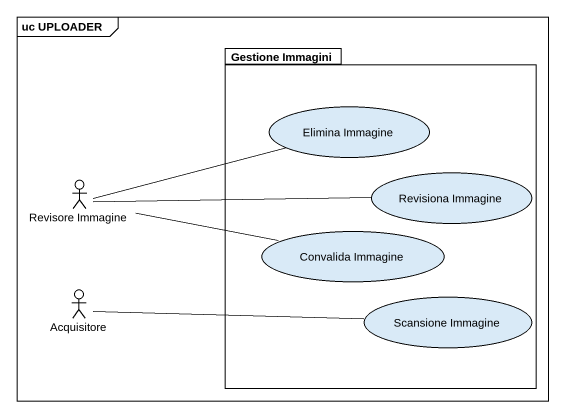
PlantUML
@startuml
mainframe uc UPLOADER
package "Gestione Immagini" as Gestione_Immagini {
  usecase "Elimina Immagine" as Elimina_Immagine
  usecase "Revisiona Immagine" as Revisiona_Immagine
  usecase "Convalida Immagine" as Convalida_Immagine
  usecase "Scansione Immagine" as Scansione_Immagine
}
actor "Revisore Immagine" as Revisore_Immagine
actor Acquisitore
Revisore_Immagine -right- Elimina_Immagine
Revisore_Immagine -right- Revisiona_Immagine
Revisore_Immagine -right- Convalida_Immagine
Acquisitore -right- Scansione_Immagine
@enduml
